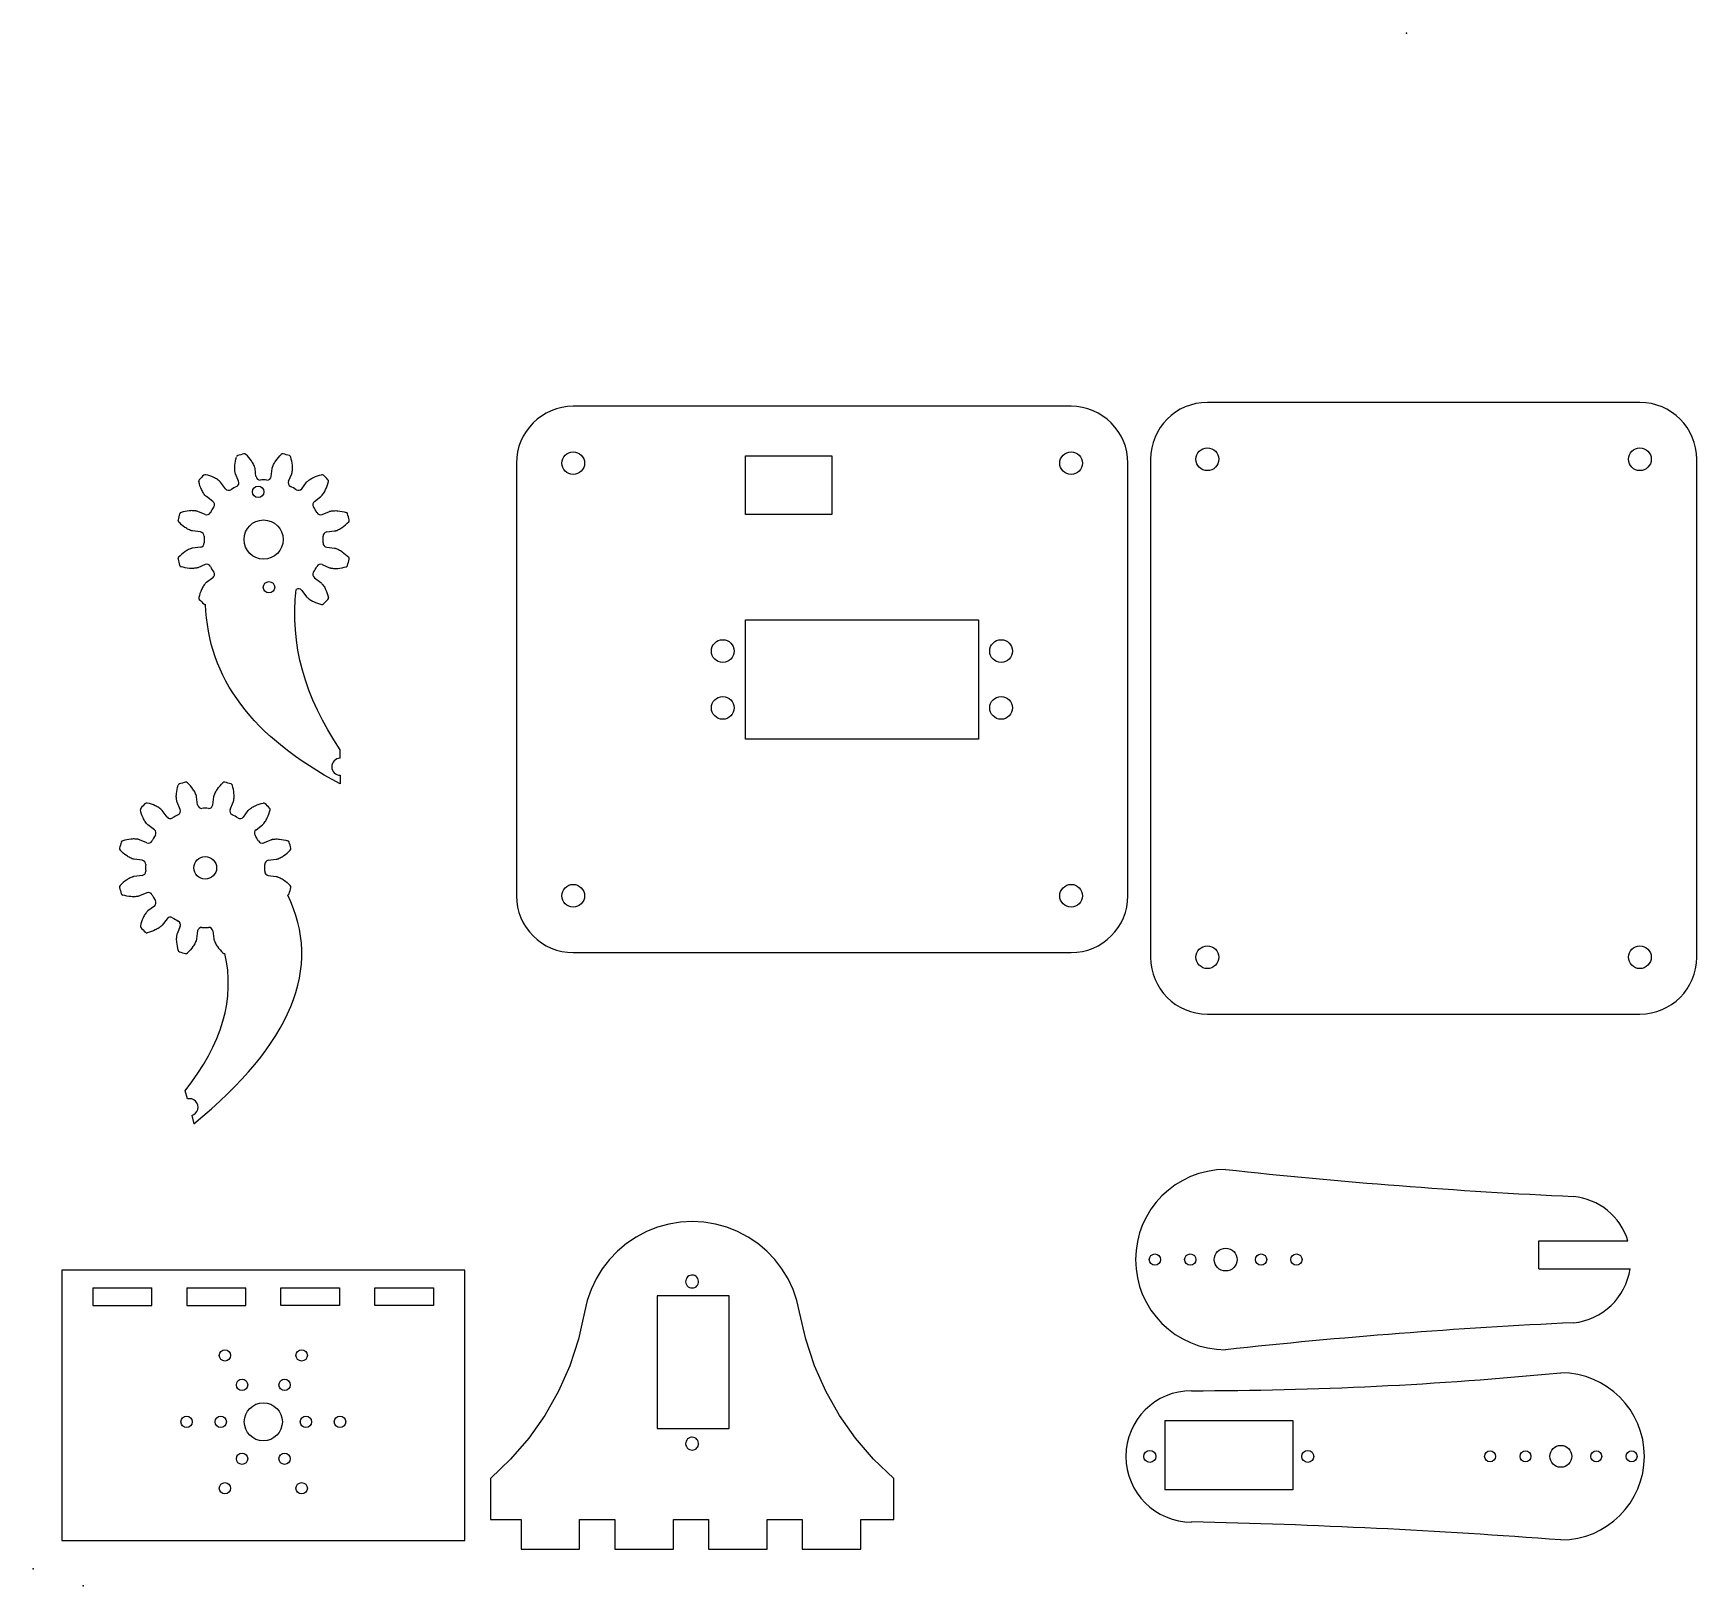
# Model space of a CAD drawing. Header units: millimetres. Extents: x 0 to 293, y -3 to 270.
import ezdxf

# ---------------------------------------------------------------- set-up
doc = ezdxf.new("R2010")
doc.units = ezdxf.units.MM
doc.header["$PDSIZE"] = -1
doc.layers.add('SLD-0', color=179, linetype='Continuous')

msp = doc.modelspace()

# ---------------------------------------------------------------- linework, layer by layer
at = {"layer": 'SLD-0', "color": 7, "linetype": 'Continuous', "lineweight": 25}
for p, q in [((282.85, 205.33), (206.7, 205.33)), ((182.71, 204.65), (95.06, 204.65)), ((39.21, 192.31), (39.04, 193.71)), ((41.89, 192.31), (42.06, 193.71)), ((85.06, 194.65), (85.06, 118.5)), ((125.38, 185.63), (125.38, 195.96)), ((125.38, 195.96), (140.56, 195.96)), ((140.56, 195.96), (140.56, 185.63)), ((192.71, 118.5), (192.71, 194.65)), ((196.7, 195.33), (196.7, 107.68)), ((292.85, 107.68), (292.85, 195.33)), ((33.83, 190.15), (32.99, 191.28)), ((36.16, 191.49), (35.6, 192.79)), ((44.94, 191.49), (45.5, 192.79)), ((47.27, 190.15), (48.11, 191.28)), ((31.6, 187.92), (30.47, 188.76)), ((49.5, 187.92), (50.63, 188.76)), ((30.26, 185.59), (28.96, 186.15)), ((50.84, 185.59), (52.14, 186.15)), ((140.56, 185.63), (125.38, 185.63)), ((29.44, 182.54), (28.04, 182.71)), ((51.66, 182.54), (53.06, 182.71)), ((29.44, 179.86), (28.04, 179.69)), ((51.66, 179.86), (53.06, 179.69)), ((30.26, 176.81), (28.96, 176.25)), ((50.84, 176.81), (52.14, 176.25)), ((31.6, 174.48), (30.47, 173.64)), ((49.5, 174.48), (50.63, 173.64)), ((47.27, 172.25), (48.11, 171.12)), ((125.38, 146.07), (125.38, 167.07)), ((125.38, 167.07), (166.38, 167.07)), ((166.38, 167.07), (166.38, 146.07)), ((54.05, 142.7), (54.05, 144.2)), ((166.38, 146.07), (125.38, 146.07)), ((54.05, 139.7), (54.05, 138.2)), ((25.88, 133.7), (25.32, 135)), ((28.93, 134.52), (28.76, 135.92)), ((31.61, 134.52), (31.78, 135.92)), ((34.66, 133.7), (35.22, 135)), ((23.55, 132.36), (22.71, 133.49)), ((36.99, 132.36), (37.83, 133.49)), ((21.32, 130.13), (20.19, 130.97)), ((39.22, 130.13), (40.35, 130.97)), ((19.98, 127.8), (18.68, 128.36)), ((40.56, 127.8), (41.86, 128.36)), ((19.16, 124.75), (17.76, 124.92)), ((41.38, 124.75), (42.78, 124.92)), ((19.16, 122.07), (17.76, 121.9)), ((41.38, 122.07), (42.78, 121.9)), ((19.98, 119.02), (18.68, 118.46)), ((21.32, 116.69), (20.19, 115.85)), ((23.55, 114.46), (22.71, 113.33)), ((25.88, 113.12), (25.32, 111.82)), ((28.93, 112.3), (28.76, 110.9)), ((31.61, 112.3), (31.78, 110.9)), ((95.06, 108.5), (182.71, 108.5)), ((33.72, 108.34), (33.73, 108.34)), ((206.7, 97.68), (282.85, 97.68)), ((27.13, 82.73), (26.74, 84.18)), ((27.9, 79.83), (28.29, 78.38)), ((107.97, 59.39), (106.14, 58.43)), ((109.89, 60.15), (107.97, 59.39)), ((111.88, 60.7), (109.89, 60.15)), ((113.92, 61.03), (111.88, 60.7)), ((115.98, 61.14), (113.92, 61.03)), ((118.05, 61.03), (115.98, 61.14)), ((120.09, 60.7), (118.05, 61.03)), ((122.08, 60.15), (120.09, 60.7)), ((124, 59.39), (122.08, 60.15)), ((125.83, 58.43), (124, 59.39)), ((102.85, 55.95), (101.42, 54.46)), ((104.43, 57.28), (102.85, 55.95)), ((106.14, 58.43), (104.43, 57.28)), ((127.54, 57.28), (125.83, 58.43)), ((129.12, 55.95), (127.54, 57.28)), ((130.55, 54.46), (129.12, 55.95)), ((265.08, 52.85), (265.08, 57.75)), ((265.08, 57.75), (280.74, 57.75)), ((100.16, 52.82), (99.08, 51.06)), ((101.42, 54.46), (100.16, 52.82)), ((131.81, 52.82), (130.55, 54.46)), ((132.89, 51.06), (131.81, 52.82)), ((265.08, 52.85), (281.12, 52.85)), ((5, 52.6), (5, 5)), ((76, 52.6), (5, 52.6)), ((76, 5), (76, 52.6)), ((99.08, 51.06), (98.2, 49.19)), ((114.86, 50.78), (114.84, 50.54)), ((114.84, 50.54), (114.88, 50.29)), ((114.92, 51.02), (114.86, 50.78)), ((114.88, 50.29), (114.98, 50.07)), ((115.04, 51.24), (114.92, 51.02)), ((114.98, 50.07), (115.04, 49.96)), ((115.2, 51.43), (115.04, 51.24)), ((115.04, 49.96), (115.11, 49.86)), ((115.11, 49.86), (115.29, 49.69)), ((115.4, 51.58), (115.2, 51.43)), ((115.62, 51.68), (115.4, 51.58)), ((115.86, 51.73), (115.62, 51.68)), ((115.98, 51.74), (115.86, 51.73)), ((116.23, 51.71), (115.98, 51.74)), ((116.46, 51.64), (116.23, 51.71)), ((116.68, 51.51), (116.46, 51.64)), ((116.85, 51.34), (116.68, 51.51)), ((116.68, 49.69), (116.85, 49.86)), ((116.99, 51.13), (116.85, 51.34)), ((116.85, 49.86), (116.93, 49.96)), ((116.93, 49.96), (117.04, 50.18)), ((117.08, 50.91), (116.99, 51.13)), ((117.04, 50.18), (117.11, 50.42)), ((117.12, 50.66), (117.08, 50.91)), ((117.11, 50.42), (117.12, 50.66)), ((133.77, 49.19), (132.89, 51.06)), ((10.51, 49.5), (20.86, 49.5)), ((10.51, 49.5), (10.51, 46.4)), ((20.86, 46.4), (20.86, 49.5)), ((27.06, 49.5), (37.4, 49.5)), ((27.06, 49.5), (27.06, 46.4)), ((37.4, 46.4), (37.4, 49.5)), ((43.6, 49.5), (53.94, 49.5)), ((43.6, 46.4), (43.6, 49.5)), ((53.94, 49.5), (53.94, 46.4)), ((60.14, 49.5), (70.49, 49.5)), ((60.14, 46.4), (60.14, 49.5)), ((70.49, 49.5), (70.49, 46.4)), ((97.52, 47.24), (97.06, 45.22)), ((98.2, 49.19), (97.52, 47.24)), ((122.52, 48.06), (109.86, 48.06)), ((109.86, 48.06), (109.86, 24.71)), ((115.29, 49.69), (115.51, 49.56)), ((115.51, 49.56), (115.74, 49.48)), ((115.74, 49.48), (115.98, 49.46)), ((115.98, 49.46), (116.23, 49.48)), ((116.23, 49.48), (116.46, 49.56)), ((116.46, 49.56), (116.68, 49.69)), ((122.52, 24.71), (122.52, 48.06)), ((134.45, 47.24), (133.77, 49.19)), ((134.91, 45.22), (134.45, 47.24)), ((10.51, 46.4), (20.86, 46.4)), ((27.06, 46.4), (37.4, 46.4)), ((53.94, 46.4), (43.6, 46.4)), ((70.49, 46.4), (60.14, 46.4)), ((97.06, 45.22), (95.98, 40.44)), ((135.99, 40.44), (134.91, 45.22)), ((95.98, 40.44), (94.45, 35.78)), ((137.52, 35.78), (135.99, 40.44)), ((94.45, 35.78), (92.46, 31.3)), ((139.51, 31.3), (137.52, 35.78)), ((92.46, 31.3), (90.05, 27.03)), ((141.92, 27.03), (139.51, 31.3)), ((90.05, 27.03), (87.23, 23.02)), ((144.74, 23.02), (141.92, 27.03)), ((109.86, 24.71), (122.52, 24.71)), ((199.23, 26.14), (221.73, 26.14)), ((199.23, 26.14), (199.23, 13.94)), ((221.73, 26.14), (221.73, 13.94)), ((87.23, 23.02), (84.03, 19.3)), ((114.86, 22.24), (114.84, 22)), ((114.84, 22), (114.88, 21.75)), ((114.92, 22.48), (114.86, 22.24)), ((114.88, 21.75), (114.98, 21.53)), ((115.04, 22.7), (114.92, 22.48)), ((114.98, 21.53), (115.04, 21.42)), ((115.2, 22.89), (115.04, 22.7)), ((115.04, 21.42), (115.11, 21.32)), ((115.11, 21.32), (115.29, 21.15)), ((115.4, 23.04), (115.2, 22.89)), ((115.29, 21.15), (115.51, 21.02)), ((115.62, 23.14), (115.4, 23.04)), ((115.51, 21.02), (115.74, 20.95)), ((115.86, 23.19), (115.62, 23.14)), ((115.74, 20.95), (115.98, 20.92)), ((115.98, 23.2), (115.86, 23.19)), ((116.23, 23.17), (115.98, 23.2)), ((115.98, 20.92), (116.23, 20.95)), ((116.46, 23.1), (116.23, 23.17)), ((116.23, 20.95), (116.46, 21.02)), ((116.68, 22.97), (116.46, 23.1)), ((116.46, 21.02), (116.68, 21.15)), ((116.85, 22.8), (116.68, 22.97)), ((116.68, 21.15), (116.85, 21.32)), ((116.99, 22.59), (116.85, 22.8)), ((116.85, 21.32), (116.93, 21.42)), ((116.93, 21.42), (117.04, 21.64)), ((117.08, 22.37), (116.99, 22.59)), ((117.04, 21.64), (117.11, 21.88)), ((117.12, 22.12), (117.08, 22.37)), ((117.11, 21.88), (117.12, 22.12)), ((147.94, 19.3), (144.74, 23.02)), ((84.03, 19.3), (80.48, 15.91)), ((151.48, 15.91), (147.94, 19.3)), ((80.48, 15.91), (80.48, 8.71)), ((151.48, 8.71), (151.48, 15.91)), ((221.73, 13.94), (199.23, 13.94)), ((80.48, 8.71), (85.89, 8.71)), ((85.89, 8.71), (85.89, 3.51)), ((96.19, 8.71), (102.39, 8.71)), ((96.19, 3.51), (96.19, 8.71)), ((102.39, 8.71), (102.39, 3.51)), ((112.69, 8.71), (118.89, 8.71)), ((112.69, 3.51), (112.69, 8.71)), ((118.89, 8.71), (118.89, 3.51)), ((129.19, 8.71), (135.39, 8.71)), ((129.19, 3.51), (129.19, 8.71)), ((135.39, 8.71), (135.39, 3.51)), ((145.69, 8.71), (151.48, 8.71)), ((145.69, 3.51), (145.69, 8.71)), ((5, 5), (76, 5)), ((85.89, 3.51), (96.19, 3.51)), ((102.39, 3.51), (112.69, 3.51)), ((118.89, 3.51), (129.19, 3.51)), ((135.39, 3.51), (145.69, 3.51))]:
    msp.add_line(p, q, dxfattribs=at)
for centre, radius in [((95.06, 194.65), 2), ((182.71, 194.65), 2), ((206.7, 195.33), 2), ((282.85, 195.33), 2), ((39.6, 189.6), 1), ((40.55, 181.2), 3.45), ((41.5, 172.8), 1), ((121.38, 161.57), 2), ((170.38, 161.57), 2), ((121.38, 151.57), 2), ((170.38, 151.57), 2), ((30.27, 123.41), 2), ((95.06, 118.5), 2), ((182.71, 118.5), 2), ((206.7, 107.68), 2), ((282.85, 107.68), 2), ((209.92, 54.45), 2), ((197.47, 54.45), 1), ((203.7, 54.45), 1), ((216.15, 54.45), 1), ((222.37, 54.45), 1), ((33.75, 37.59), 1), ((47.25, 37.59), 1), ((36.75, 32.4), 1), ((44.25, 32.4), 1), ((27, 25.9), 1), ((33, 25.9), 1), ((40.5, 25.9), 3.35), ((48, 25.9), 1), ((54, 25.9), 1), ((196.58, 19.82), 1.06), ((224.38, 19.82), 1.06), ((256.48, 19.82), 0.965), ((262.71, 19.82), 0.965), ((268.93, 19.82), 1.93), ((275.16, 19.82), 0.965), ((281.38, 19.82), 0.965), ((36.75, 19.4), 1), ((44.25, 19.4), 1), ((33.75, 14.21), 1), ((47.25, 14.21), 1)]:
    msp.add_circle(centre, radius, dxfattribs=at)
for centre, radius, start, end in [((206.7, 195.33), 10, 90, 180), ((282.85, 195.33), 10, 0, 90), ((95.06, 194.65), 10, 90, 180), ((182.71, 194.65), 10, 0, 90), ((40.55, 181.2), 15.46, 102.9128, 107.0872), ((37.18, 195.92), 0.361, 46.3062, 102.9128), ((43.92, 195.92), 0.361, 77.0872, 133.6938), ((40.55, 181.2), 15.46, 72.9128, 77.0872), ((36.11, 195.63), 0.361, 107.0872, 163.6938), ((44.99, 195.63), 0.361, 16.3062, 72.9128), ((29.49, 191.48), 0.361, 137.0872, 193.6938), ((40.55, 181.2), 15.46, 132.9128, 137.0872), ((30.27, 192.26), 0.361, 76.3062, 132.9128), ((40.55, 181.2), 10.49, 116.8121, 123.1879), ((35.49, 191.21), 0.723, 296.8121, 23.1165), ((39.93, 192.4), 0.723, 186.8835, 273.1879), ((40.55, 181.2), 10.49, 86.8121, 93.1879), ((41.17, 192.4), 0.723, 266.8121, 353.1165), ((45.61, 191.21), 0.723, 156.8835, 243.1879), ((40.55, 181.2), 10.49, 56.8121, 63.1879), ((50.83, 192.26), 0.361, 47.0872, 103.6938), ((40.55, 181.2), 15.46, 42.9128, 47.0872), ((51.61, 191.48), 0.361, 346.3062, 42.9128), ((31.17, 187.34), 0.723, 326.8121, 53.1165), ((34.41, 190.58), 0.723, 216.8835, 303.1879), ((46.69, 190.58), 0.723, 236.8121, 323.1165), ((49.93, 187.34), 0.723, 126.8835, 213.1879), ((25.83, 184.57), 0.361, 167.0872, 223.6938), ((40.55, 181.2), 15.46, 162.9128, 167.0872), ((26.12, 185.64), 0.361, 106.3062, 162.9128), ((30.54, 186.26), 0.723, 246.8835, 333.1879), ((40.55, 181.2), 10.49, 146.8121, 153.1879), ((40.55, 181.2), 10.49, 26.8121, 33.1879), ((50.56, 186.26), 0.723, 206.8121, 293.1165), ((54.98, 185.64), 0.361, 17.0872, 73.6938), ((40.55, 181.2), 15.46, 12.9128, 17.0872), ((55.27, 184.57), 0.361, 316.3062, 12.9128), ((29.35, 181.82), 0.723, 356.8121, 83.1165), ((40.55, 181.2), 10.49, 176.8121, 183.1879), ((51.75, 181.82), 0.723, 96.8835, 183.1879), ((40.55, 181.2), 10.49, 356.8121, 3.1879), ((29.35, 180.58), 0.723, 276.8835, 3.1879), ((51.75, 180.58), 0.723, 176.8121, 263.1165), ((25.83, 177.83), 0.361, 136.3062, 192.9128), ((40.55, 181.2), 15.46, 192.9128, 197.0872), ((26.12, 176.76), 0.361, 197.0872, 253.6938), ((30.54, 176.14), 0.723, 26.8121, 113.1165), ((40.55, 181.2), 10.49, 206.8121, 213.1879), ((40.55, 181.2), 10.49, 326.8121, 333.1879), ((50.56, 176.14), 0.723, 66.8835, 153.1879), ((54.98, 176.76), 0.361, 286.3062, 342.9128), ((40.55, 181.2), 15.46, 342.9128, 347.0872), ((55.27, 177.83), 0.361, 347.0872, 43.6938), ((31.17, 175.06), 0.723, 306.8835, 33.1879), ((49.93, 175.06), 0.723, 146.8121, 233.1165), ((29.49, 170.92), 0.361, 166.3062, 222.9128), ((40.55, 181.2), 15.46, 222.9128, 227.0872), ((30.27, 170.14), 0.361, 227.0872, 283.6938), ((46.69, 171.82), 0.723, 36.8835, 123.1879), ((50.83, 170.14), 0.361, 256.3062, 312.9128), ((40.55, 181.2), 15.46, 312.9128, 317.0872), ((51.61, 170.92), 0.361, 317.0872, 13.6938), ((54.05, 141.2), 1.5, 90, 270), ((25.83, 137.84), 0.361, 107.0872, 163.6938), ((30.27, 123.41), 15.46, 102.9128, 107.0872), ((26.9, 138.13), 0.361, 46.3062, 102.9128), ((33.64, 138.13), 0.361, 77.0872, 133.6938), ((30.27, 123.41), 15.46, 72.9128, 77.0872), ((34.71, 137.84), 0.361, 16.3062, 72.9128), ((30.27, 123.41), 15.46, 132.9128, 137.0872), ((19.99, 134.47), 0.361, 76.3062, 132.9128), ((40.55, 134.47), 0.361, 47.0872, 103.6938), ((30.27, 123.41), 15.46, 42.9128, 47.0872), ((19.21, 133.69), 0.361, 137.0872, 193.6938), ((24.13, 132.8), 0.723, 216.8835, 303.1879), ((30.27, 123.41), 10.49, 116.8121, 123.1879), ((25.21, 133.42), 0.723, 296.8121, 23.1165), ((29.65, 134.61), 0.723, 186.8835, 273.1879), ((30.27, 123.41), 10.49, 86.8121, 93.1879), ((30.89, 134.61), 0.723, 266.8121, 353.1165), ((35.33, 133.42), 0.723, 156.8835, 243.1879), ((30.27, 123.41), 10.49, 56.8121, 63.1879), ((36.41, 132.8), 0.723, 236.8121, 323.1165), ((41.33, 133.69), 0.361, 346.3062, 42.9128), ((30.27, 123.41), 10.49, 146.8121, 153.1879), ((20.89, 129.55), 0.723, 326.8121, 53.1165), ((39.65, 129.55), 0.723, 126.8835, 213.1879), ((30.27, 123.41), 10.49, 26.8121, 33.1879), ((15.55, 126.78), 0.361, 167.0872, 223.6938), ((30.27, 123.41), 15.46, 162.9128, 167.0872), ((15.84, 127.85), 0.361, 106.3062, 162.9128), ((20.26, 128.47), 0.723, 246.8835, 333.1879), ((40.28, 128.47), 0.723, 206.8121, 293.1165), ((44.7, 127.85), 0.361, 17.0872, 73.6938), ((30.27, 123.41), 15.46, 12.9128, 17.0872), ((44.99, 126.78), 0.361, 316.3062, 12.9128), ((19.07, 124.03), 0.723, 356.8121, 83.1165), ((30.27, 123.41), 10.49, 176.8121, 183.1879), ((41.47, 124.03), 0.723, 96.8835, 183.1879), ((30.27, 123.41), 10.49, 356.8121, 3.1879), ((15.55, 120.04), 0.361, 136.3062, 192.9128), ((19.07, 122.79), 0.723, 276.8835, 3.1879), ((41.47, 122.79), 0.723, 176.8121, 263.1165), ((44.99, 120.04), 0.361, 347.0872, 43.6938), ((30.27, 123.41), 15.46, 192.9128, 197.0872), ((15.84, 118.97), 0.361, 197.0872, 253.6938), ((20.26, 118.35), 0.723, 26.8121, 113.1165), ((30.27, 123.41), 10.49, 206.8121, 213.1879), ((20.89, 117.27), 0.723, 306.8835, 33.1879), ((44.7, 118.97), 0.361, 286.3062, 342.9128), ((30.27, 123.41), 15.46, 342.9128, 347.0872), ((95.06, 118.5), 10, 180, 270), ((182.71, 118.5), 10, 270, 0), ((24.13, 114.03), 0.723, 56.8121, 143.1165), ((30.27, 123.41), 10.49, 236.8121, 243.1879), ((19.21, 113.13), 0.361, 166.3062, 222.9128), ((30.27, 123.41), 15.46, 222.9128, 227.0872), ((19.99, 112.35), 0.361, 227.0872, 283.6938), ((25.21, 113.4), 0.723, 336.8835, 63.1879), ((29.65, 112.21), 0.723, 86.8121, 173.1165), ((30.27, 123.41), 10.49, 266.8121, 273.1879), ((30.89, 112.21), 0.723, 6.8835, 93.1879), ((25.83, 108.98), 0.361, 196.3062, 252.9128), ((30.27, 123.41), 15.46, 252.9128, 257.0872), ((26.9, 108.69), 0.361, 257.0872, 313.6938), ((33.64, 108.69), 0.361, 226.3062, 282.9221), ((206.7, 107.68), 10, 180, 270), ((282.85, 107.68), 10, 270, 0), ((27.52, 81.28), 1.5, 284.909, 104.909), ((209.92, 54.45), 15.86, 90, 270), ((317.91, 1064.47), 1000, 263.80069, 267.319), ((270.08, 54.45), 11.16, 17.2046, 84.5775), ((270.08, 54.45), 11.16, 275.4225, 351.7547), ((317.91, -955.56), 1000, 92.681, 96.19931), ((203.93, 701.93), 670.55, 270, 275.56275), ((268.93, 19.82), 14.71, 270, 90), ((203.93, 19.82), 11.56, 90, 270), ((179.04, -1174.62), 1183.15, 85.64271, 88.79454)]:
    msp.add_arc(centre, radius, start, end, dxfattribs=at)
for points in [[(35.6, 192.79), (35.58, 192.85), (35.56, 192.91), (35.53, 193.03), (35.52, 193.09), (35.49, 193.28), (35.48, 193.4), (35.46, 193.77), (35.46, 194.02), (35.53, 194.77), (35.63, 195.26), (35.77, 195.73)], [(39.04, 193.71), (39.03, 193.77), (39.01, 193.83), (38.98, 193.95), (38.96, 194.01), (38.89, 194.19), (38.84, 194.3), (38.67, 194.63), (38.54, 194.85), (38.12, 195.46), (37.78, 195.84), (37.43, 196.18)], [(42.06, 193.71), (42.07, 193.77), (42.09, 193.83), (42.12, 193.95), (42.14, 194.01), (42.21, 194.19), (42.26, 194.3), (42.43, 194.63), (42.56, 194.85), (42.98, 195.46), (43.32, 195.84), (43.67, 196.18)], [(45.5, 192.79), (45.52, 192.85), (45.54, 192.91), (45.57, 193.03), (45.58, 193.09), (45.61, 193.28), (45.62, 193.4), (45.64, 193.77), (45.64, 194.02), (45.57, 194.77), (45.47, 195.26), (45.33, 195.73)], [(30.47, 188.76), (30.42, 188.8), (30.38, 188.85), (30.29, 188.94), (30.25, 188.99), (30.13, 189.13), (30.06, 189.23), (29.85, 189.54), (29.73, 189.76), (29.42, 190.44), (29.26, 190.91), (29.14, 191.4)], [(32.99, 191.28), (32.95, 191.33), (32.9, 191.37), (32.81, 191.46), (32.76, 191.5), (32.62, 191.62), (32.52, 191.69), (32.21, 191.9), (31.99, 192.02), (31.31, 192.33), (30.84, 192.49), (30.35, 192.61)], [(48.11, 191.28), (48.15, 191.33), (48.2, 191.37), (48.29, 191.46), (48.34, 191.5), (48.48, 191.62), (48.58, 191.69), (48.89, 191.9), (49.11, 192.02), (49.79, 192.33), (50.26, 192.49), (50.75, 192.61)], [(50.63, 188.76), (50.68, 188.8), (50.72, 188.85), (50.81, 188.94), (50.85, 188.99), (50.97, 189.13), (51.04, 189.23), (51.25, 189.54), (51.37, 189.76), (51.68, 190.44), (51.84, 190.91), (51.96, 191.4)], [(28.96, 186.15), (28.9, 186.17), (28.84, 186.19), (28.72, 186.22), (28.66, 186.23), (28.47, 186.26), (28.35, 186.27), (27.98, 186.29), (27.73, 186.29), (26.98, 186.22), (26.49, 186.12), (26.02, 185.98)], [(52.14, 186.15), (52.2, 186.17), (52.26, 186.19), (52.38, 186.22), (52.44, 186.23), (52.63, 186.26), (52.75, 186.27), (53.12, 186.29), (53.37, 186.29), (54.12, 186.22), (54.61, 186.12), (55.08, 185.98)], [(28.04, 182.71), (27.98, 182.72), (27.92, 182.74), (27.8, 182.77), (27.74, 182.79), (27.56, 182.86), (27.45, 182.91), (27.12, 183.08), (26.9, 183.21), (26.29, 183.63), (25.91, 183.97), (25.57, 184.32)], [(53.06, 182.71), (53.12, 182.72), (53.18, 182.74), (53.3, 182.77), (53.36, 182.79), (53.54, 182.86), (53.65, 182.91), (53.98, 183.08), (54.2, 183.21), (54.81, 183.63), (55.19, 183.97), (55.53, 184.32)], [(28.04, 179.69), (27.98, 179.68), (27.92, 179.66), (27.8, 179.63), (27.74, 179.61), (27.56, 179.54), (27.45, 179.49), (27.12, 179.32), (26.9, 179.19), (26.29, 178.77), (25.91, 178.43), (25.57, 178.08)], [(53.06, 179.69), (53.12, 179.68), (53.18, 179.66), (53.3, 179.63), (53.36, 179.61), (53.54, 179.54), (53.65, 179.49), (53.98, 179.32), (54.2, 179.19), (54.81, 178.77), (55.19, 178.43), (55.53, 178.08)], [(28.96, 176.25), (28.9, 176.23), (28.84, 176.21), (28.72, 176.18), (28.66, 176.17), (28.47, 176.14), (28.35, 176.13), (27.98, 176.11), (27.73, 176.11), (26.98, 176.18), (26.49, 176.28), (26.02, 176.42)], [(52.14, 176.25), (52.2, 176.23), (52.26, 176.21), (52.38, 176.18), (52.44, 176.17), (52.63, 176.14), (52.75, 176.13), (53.12, 176.11), (53.37, 176.11), (54.12, 176.18), (54.61, 176.28), (55.08, 176.42)], [(30.47, 173.64), (30.42, 173.6), (30.38, 173.55), (30.29, 173.46), (30.25, 173.41), (30.13, 173.27), (30.06, 173.17), (29.85, 172.86), (29.73, 172.64), (29.42, 171.96), (29.26, 171.49), (29.14, 171)], [(50.63, 173.64), (50.68, 173.6), (50.72, 173.55), (50.81, 173.46), (50.85, 173.41), (50.97, 173.27), (51.04, 173.17), (51.25, 172.86), (51.37, 172.64), (51.68, 171.96), (51.84, 171.49), (51.96, 171)], [(48.11, 171.12), (48.15, 171.07), (48.2, 171.03), (48.29, 170.94), (48.34, 170.9), (48.48, 170.78), (48.58, 170.71), (48.89, 170.5), (49.11, 170.38), (49.79, 170.07), (50.26, 169.91), (50.75, 169.79)], [(25.32, 135), (25.3, 135.06), (25.28, 135.12), (25.25, 135.24), (25.24, 135.3), (25.21, 135.49), (25.2, 135.61), (25.18, 135.98), (25.18, 136.23), (25.25, 136.98), (25.35, 137.47), (25.49, 137.94)], [(28.76, 135.92), (28.75, 135.98), (28.73, 136.04), (28.7, 136.16), (28.68, 136.22), (28.61, 136.4), (28.56, 136.51), (28.39, 136.84), (28.26, 137.06), (27.84, 137.67), (27.5, 138.05), (27.15, 138.39)], [(31.78, 135.92), (31.79, 135.98), (31.81, 136.04), (31.84, 136.16), (31.86, 136.22), (31.93, 136.4), (31.98, 136.51), (32.15, 136.84), (32.28, 137.06), (32.7, 137.67), (33.03, 138.05), (33.39, 138.39)], [(35.22, 135), (35.24, 135.06), (35.26, 135.12), (35.29, 135.24), (35.3, 135.3), (35.33, 135.49), (35.34, 135.61), (35.36, 135.98), (35.36, 136.23), (35.29, 136.98), (35.19, 137.47), (35.05, 137.94)], [(22.71, 133.49), (22.67, 133.54), (22.62, 133.58), (22.53, 133.67), (22.48, 133.71), (22.34, 133.83), (22.24, 133.9), (21.93, 134.11), (21.71, 134.23), (21.03, 134.54), (20.56, 134.7), (20.07, 134.82)], [(37.83, 133.49), (37.87, 133.54), (37.92, 133.58), (38.01, 133.67), (38.06, 133.71), (38.2, 133.83), (38.3, 133.9), (38.61, 134.11), (38.83, 134.23), (39.51, 134.54), (39.98, 134.7), (40.47, 134.82)], [(20.19, 130.97), (20.14, 131.01), (20.1, 131.06), (20.01, 131.15), (19.97, 131.2), (19.85, 131.34), (19.78, 131.44), (19.57, 131.75), (19.45, 131.97), (19.14, 132.65), (18.98, 133.12), (18.86, 133.61)], [(40.35, 130.97), (40.4, 131.01), (40.44, 131.06), (40.53, 131.15), (40.57, 131.2), (40.69, 131.34), (40.76, 131.44), (40.97, 131.75), (41.09, 131.97), (41.4, 132.65), (41.56, 133.12), (41.68, 133.61)], [(17.76, 124.92), (17.7, 124.93), (17.64, 124.95), (17.52, 124.98), (17.46, 125), (17.28, 125.07), (17.17, 125.12), (16.84, 125.29), (16.62, 125.42), (16.01, 125.84), (15.63, 126.18), (15.29, 126.53)], [(18.68, 128.36), (18.62, 128.38), (18.56, 128.4), (18.44, 128.43), (18.38, 128.44), (18.19, 128.47), (18.07, 128.48), (17.7, 128.5), (17.45, 128.5), (16.7, 128.43), (16.21, 128.33), (15.74, 128.19)], [(41.86, 128.36), (41.92, 128.38), (41.98, 128.4), (42.1, 128.43), (42.16, 128.44), (42.35, 128.47), (42.47, 128.48), (42.84, 128.5), (43.09, 128.5), (43.84, 128.43), (44.33, 128.33), (44.8, 128.19)], [(42.78, 124.92), (42.84, 124.93), (42.9, 124.95), (43.02, 124.98), (43.08, 125), (43.26, 125.07), (43.37, 125.12), (43.7, 125.29), (43.92, 125.42), (44.53, 125.84), (44.91, 126.18), (45.25, 126.53)], [(17.76, 121.9), (17.7, 121.89), (17.64, 121.87), (17.52, 121.84), (17.46, 121.82), (17.28, 121.75), (17.17, 121.7), (16.84, 121.53), (16.62, 121.4), (16.01, 120.98), (15.63, 120.65), (15.29, 120.29)], [(42.78, 121.9), (42.84, 121.89), (42.9, 121.87), (43.02, 121.84), (43.08, 121.82), (43.26, 121.75), (43.37, 121.7), (43.7, 121.53), (43.92, 121.4), (44.53, 120.98), (44.91, 120.65), (45.25, 120.29)], [(18.68, 118.46), (18.62, 118.44), (18.56, 118.42), (18.44, 118.39), (18.38, 118.38), (18.19, 118.35), (18.07, 118.34), (17.7, 118.32), (17.45, 118.32), (16.7, 118.39), (16.21, 118.49), (15.74, 118.63)], [(20.19, 115.85), (20.14, 115.81), (20.1, 115.76), (20.01, 115.67), (19.97, 115.63), (19.85, 115.48), (19.78, 115.38), (19.57, 115.07), (19.45, 114.85), (19.14, 114.17), (18.98, 113.7), (18.86, 113.21)], [(22.71, 113.33), (22.67, 113.28), (22.62, 113.24), (22.53, 113.15), (22.48, 113.11), (22.34, 112.99), (22.24, 112.92), (21.93, 112.71), (21.71, 112.59), (21.03, 112.28), (20.56, 112.12), (20.07, 112)], [(25.32, 111.82), (25.3, 111.76), (25.28, 111.7), (25.25, 111.58), (25.24, 111.52), (25.21, 111.33), (25.2, 111.21), (25.18, 110.84), (25.18, 110.59), (25.25, 109.84), (25.35, 109.35), (25.49, 108.88)], [(28.76, 110.9), (28.75, 110.84), (28.73, 110.78), (28.7, 110.66), (28.68, 110.6), (28.61, 110.42), (28.56, 110.31), (28.39, 109.98), (28.26, 109.76), (27.84, 109.15), (27.5, 108.77), (27.15, 108.43)], [(31.78, 110.9), (31.79, 110.84), (31.81, 110.78), (31.84, 110.66), (31.86, 110.6), (31.93, 110.42), (31.98, 110.31), (32.15, 109.98), (32.28, 109.76), (32.7, 109.15), (33.03, 108.77), (33.39, 108.43)]]:
    msp.add_open_spline(points, degree=3, knots=[0, 0, 0, 0, 0.0625, 0.0625, 0.125, 0.125, 0.25, 0.25, 0.5, 0.5, 1, 1, 1, 1], dxfattribs=at)
for points in [[(54.05, 144.2), (47.75, 153.46), (45.17, 162.86), (46.29, 172.42)], [(54.05, 138.2), (38.6, 146.34), (30.7, 156.87), (30.35, 169.79)], [(28.29, 78.38), (45.51, 92.44), (51.02, 105.85), (44.8, 118.63)], [(26.74, 84.18), (33.26, 92.42), (35.59, 100.48), (33.73, 108.34)]]:
    msp.add_open_spline(points, degree=3, dxfattribs=at)
at = {"layer": 'SLD-0'}
for p in [(241.73, 270.32), (0, 0), (8.8, -2.95)]:
    msp.add_point(p, dxfattribs=at)

doc.saveas('drawing.dxf')
